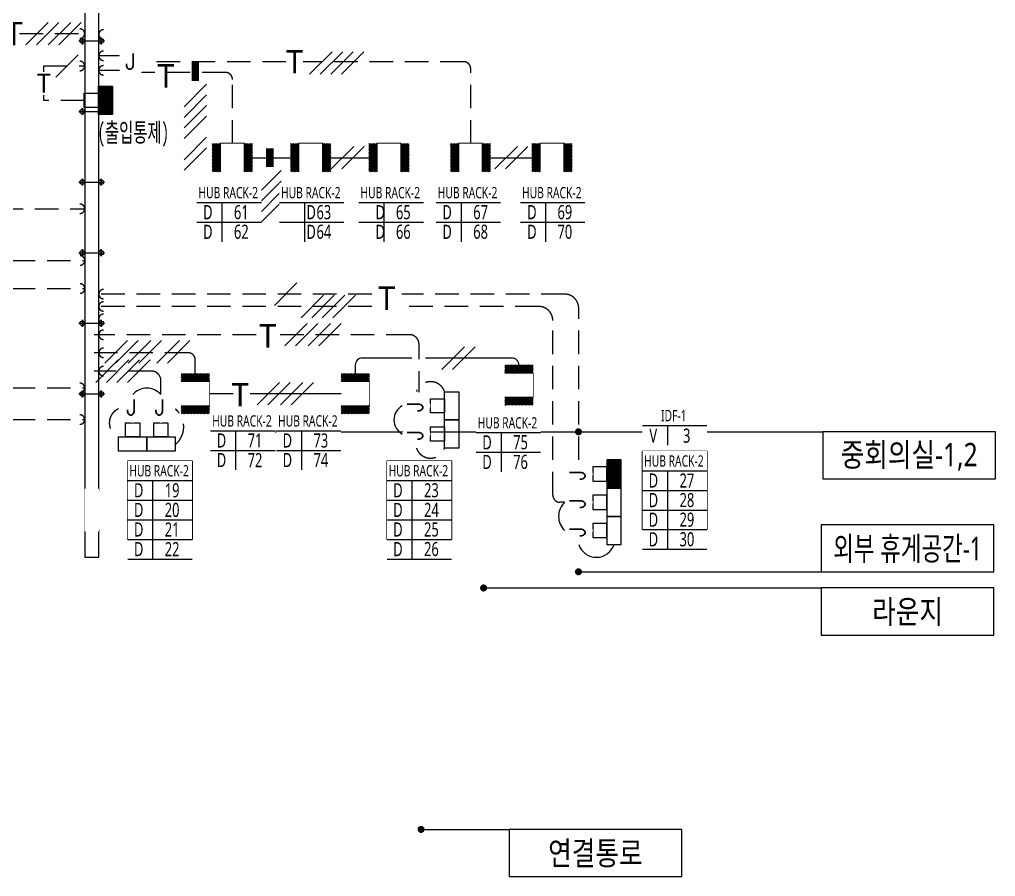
# Model space of a CAD drawing. Header units: millimetres. Extents: x -168200 to 336400, y -118800 to 0.
# Drawn here: x 268315 to 289056, y -81988 to -63780 of the extents above; entities that cross this region are included whole.
import ezdxf
from ezdxf.enums import TextEntityAlignment as Align

# ---------------------------------------------------------------- set-up
doc = ezdxf.new("R2010")
doc.units = ezdxf.units.MM
doc.header["$LTSCALE"] = 2000
for name, pattern in [('DASHDOT3', [1.5, 1, -0.25, 0, -0.25]), ('E6', [10, 6, -1, 0.5, -1, 0.5, -1]), ('HIDDEN', [0.375, 0.25, -0.125])]:
    doc.linetypes.add(name, pattern=pattern)
for name, color, linetype in [('3-통신선번장', 40, 'E6'), ('3-통신선번장(D)', 240, 'Continuous'), ('3131$0$SYM', 3, 'Continuous'), ('elec-box', 6, 'Continuous'), ('S', 4, 'Continuous'), ('S2', 4, 'HIDDEN'), ('S3', 4, 'DASHDOT3'), ('SYM', 3, 'Continuous'), ('TRAY', 3, 'Continuous'), ('TRAY1', 3, 'Continuous'), ('ztemper', 7, 'Continuous')]:
    doc.layers.add(name, color=color, linetype=linetype)
doc.styles.add('$0$스타일1', font='malgun.ttf')
doc.styles.add('ELEC', font='malgun.ttf')
doc.styles.add('GHS', font='malgun.ttf')
doc.styles.add('ROMANS', font='romans.shx', dxfattribs={"height": 10})
doc.styles.add('굴림체', font='')
doc.styles.get('굴림체').set_extended_font_data('GulimChe')
doc.dimstyles.new('DIM-QD 1', dxfattribs={"dimtxt": 3, "dimasz": 1.5, "dimexe": 1, "dimexo": 0, "dimgap": 1, "dimtad": 1, "dimdec": 3, "dimdsep": 46, "dimlunit": 6, "dimtxsty": '$0$스타일1', "dimblk1": 'ARCHTICK', "dimblk2": 'ARCHTICK', "dimsah": 1, "dimcen": 0, "dimclrd": 256, "dimclre": 256, "dimclrt": 3, "dimazin": 2, "dimtfac": 1, "dimtdec": 3, "dimtix": 1, "dimtmove": 2, "dimatfit": 3, "dimldrblk": 'ARCHTICK', "dimfxl": 1, "dimtolj": 1, "dimtzin": 0, "dimarcsym": 0})
pattern_1 = [(135, (326217.446, -355708.191), (-11.22532015, -11.22532015), [])]

# ---------------------------------------------------------------- blocks, each defined once
blk = doc.blocks.new('zw$9B4E')
at = {"layer": 'SYM'}
blk.add_line((-150, -400), (150, -400), dxfattribs=at)
blk.add_wipeout([(-250, -50), (-250, -400), (250, -400), (250, -50)]).dxf.layer = 'SYM'
h = blk.add_hatch(dxfattribs=at)
h.set_pattern_fill('ANSI31', color=256, scale=100, style=0)
h.set_pattern_definition([(45, (0, 0), (-8.83883, 8.83883), [])])
h.paths.add_polyline_path([(-250, -400), (-250, -50), (-150, -50), (-150, -400)])
h.paths.add_polyline_path([(250, -400), (250, -50), (150, -50), (150, -400)])
for p, q in [((-150, -50), (-150, -400)), ((150, -400), (150, -50))]:
    blk.add_line(p, q, dxfattribs=at)
blk = doc.blocks.new('D24')
at = {"layer": 'SYM'}
for points in [[(-62.5, 250), (-62.5, 125), (62.5, 125), (62.5, 250)], [(-125, 125), (-125, 0), (125, 0), (125, 125)]]:
    blk.add_lwpolyline(points, close=True, dxfattribs=at)
blk = doc.blocks.new('_ARCHTICK')
at = {"color": 0, "linetype": 'ByBlock', "const_width": 0.15}
blk.add_lwpolyline([(-0.5, -0.5), (0.5, 0.5)], dxfattribs=at)
blk = doc.blocks.new('E18')
blk.add_wipeout([(1.5, 0), (1.3, 0.75), (0.75, 1.3), (0, 1.5), (-0.75, 1.3), (-1.3, 0.75), (-1.5, 0), (-1.3, -0.75), (-0.75, -1.3), (0, -1.5), (0.75, -1.3), (1.3, -0.75)]).dxf.layer = 'SYM'
at = {"layer": 'SYM', "style": 'ROMANS'}
blk.add_text('J', height=1.65, dxfattribs=at).set_placement((-0.69, -0.67))
blk = doc.blocks.new('A$C694b679a')
at = {"layer": 'SYM'}
h = blk.add_hatch(dxfattribs=at)
h.set_pattern_fill('ANSI31', color=256, scale=5, angle=90, style=0)
h.set_pattern_definition([(135, (45117.446, -281970.642), (-11.22532015, -11.22532015), [])])
h.paths.add_polyline_path([(0, 0), (-300, 0), (-300, 600), (0, 600)])
h = blk.add_hatch(dxfattribs=at)
h.set_pattern_fill('ANSI31', color=256, scale=5, angle=90, style=0)
h.set_pattern_definition([(135, (45117.446, -281970.642), (-11.22532015, -11.22532015), [])])
h.paths.add_polyline_path([(0, 0), (-300, 0), (-300, 600), (0, 600)])
at = {"layer": 'SYM', "xscale": -2.400000154972076, "yscale": 2.400000154972076, "zscale": 2.400000154972076, "rotation": 270}
blk.add_blockref('D24', (-300, 300), dxfattribs=at)
blk.add_blockref('D24', (-300, 300), dxfattribs=at)
blk = doc.blocks.new('A$C5ef70864')
at = {"layer": '3-통신선번장', "linetype": 'Continuous'}
blk.add_lwpolyline([(-883, 695), (1399, 695), (1399, -2084), (-883, -2084)], close=True, dxfattribs=at)
at = {"linetype": 'Continuous'}
blk.add_wipeout([(-883, 695), (-883, -2779), (1399, -2779), (1399, 695)], dxfattribs=at).dxf.layer = '3-통신선번장'
at = {"layer": '3-통신선번장', "linetype": 'Continuous'}
for points in [[(-883, 0), (1399, 0)], [(0, 0), (0, -2779)], [(-883, -695), (1399, -695)], [(-883, -1389), (1399, -1389)], [(-883, -2084), (1399, -2084)], [(-883, -2084), (1399, -2084)], [(-883, -2779), (1399, -2779)], [(-883, -2779), (1399, -2779)]]:
    blk.add_lwpolyline(points, dxfattribs=at)
at = {"layer": '3-통신선번장', "linetype": 'Continuous', "style": 'ELEC', "width": 0.7}
blk.add_text('HUB RACK-2', height=400, dxfattribs=at).set_placement((228, 348), align=Align.MIDDLE)
blk = doc.blocks.new('A$Cf730dfe0')
at = {"linetype": 'Continuous'}
blk.add_wipeout([(-2282, 2084), (-2282, 0), (0, 0), (0, 2084)], dxfattribs=at).dxf.layer = '3-통신선번장'
at = {"layer": '3-통신선번장', "linetype": 'Continuous'}
for points in [[(-2282, 1389), (0, 1389)], [(-1399, 1389), (-1399, 0)], [(-2282, 695), (0, 695)]]:
    blk.add_lwpolyline(points, dxfattribs=at)
at = {"layer": '3-통신선번장', "linetype": 'Continuous', "style": 'ELEC', "width": 0.7}
blk.add_text('HUB RACK-2', height=400, dxfattribs=at).set_placement((-1171, 1737), align=Align.MIDDLE)
blk = doc.blocks.new('A$C8fc500bb')
at = {"linetype": 'Continuous'}
blk.add_wipeout([(-2282, 695), (-2282, -695), (0, -695), (0, 695)], dxfattribs=at).dxf.layer = '3-통신선번장'
at = {"layer": '3-통신선번장', "linetype": 'Continuous'}
for points in [[(-2282, 0), (0, 0)], [(-1399, 0), (-1399, -695)]]:
    blk.add_lwpolyline(points, dxfattribs=at)
at = {"layer": '3-통신선번장', "linetype": 'Continuous', "style": 'ELEC', "width": 0.7}
blk.add_text('IDF-1', height=400, dxfattribs=at).set_placement((-1171, 348), align=Align.MIDDLE)

msp = doc.modelspace()

# ---------------------------------------------------------------- hatches: boundary and pattern name
at = {"layer": 'SYM'}
h = msp.add_hatch(dxfattribs=at)
h.set_pattern_fill('ANSI31', color=256, scale=5, angle=90, style=0)
h.set_pattern_definition(pattern_1)
h.paths.add_polyline_path([(281100, -73737.5), (280800, -73737.5), (280800, -73137.5), (281100, -73137.5)])
h = msp.add_hatch(dxfattribs=at)
h.set_pattern_fill('ANSI31', color=256, scale=5, angle=90, style=0)
h.set_pattern_definition(pattern_1)
h.paths.add_polyline_path([(281100, -73737.5), (280800, -73737.5), (280800, -73137.5), (281100, -73137.5)])

# ---------------------------------------------------------------- linework, layer by layer
at = {"layer": '3131$0$SYM', "color": 6}
for points in [[(272051, -64685.8, 160, 160, 0), (272051, -65085.8, 0, 0, 0), (272051, -66975.7, 0, 0, 0)], [(273636.6, -66515.8, 160, 160, 0), (273636.6, -66915.8, 0, 0, 0), (273636.6, -68207.9, 0, 0, 0)]]:
    msp.add_lwpolyline(points, format="xyseb", dxfattribs=at)
at = {"layer": 'S'}
msp.add_lwpolyline([(270437.8, -64550.6), (270000, -64550.6)], dxfattribs=at)
at = {"layer": 'S2'}
for p, q in [((268315.8, -64079.3), (269800, -64079.3)), ((270446.7, -64859.6), (270000, -64859.6)), ((266391.5, -67800), (269700, -67800)), ((268150, -68900), (269702.4, -68900)), ((268150, -69494.5), (269702.4, -69494.5)), ((275802.1, -69615), (269900, -69615)), ((275802.1, -69876.6), (269900, -69876.6)), ((273343.1, -70477.5), (269900, -70477.5)), ((276605.2, -70477.5), (273672.6, -70477.5)), ((276805.2, -71750), (276805.2, -70677.5)), ((271119.8, -71250.8), (269900, -71250.8)), ((271319.8, -71750), (271319.8, -71450.8))]:
    msp.add_line(p, q, dxfattribs=at)
for points in [[(273976.1, -64675.6), (270990.9, -64675.6)], [(268832.1, -64893.2), (268832.1, -64766.9), (269700, -64766.9)], [(269690, -65497.1), (268832.1, -65497.1), (268832.1, -65389.8)], [(268150, -71606.6), (269700, -71606.6)], [(268150, -72280), (269700, -72280)]]:
    msp.add_lwpolyline(points, dxfattribs=at)
for centre, radius, start, end in [((269600, -64079.3), 100, 270, 90), ((270100, -64095.8), 100, 90, 270), ((270100, -64550.6), 100, 90, 270), ((269600, -64766.9), 100, 270, 90), ((270100, -64859.6), 100, 90, 270), ((269600, -67800), 100, 270, 90), ((269602.4, -68900), 100, 270, 90), ((269602.4, -69494.5), 100, 270, 90), ((270100, -69615), 100, 90, 270), ((270100, -69876.6), 100, 90, 270), ((270100, -70138.3), 100, 90, 270), ((270100, -70477.5), 100, 90, 270), ((276605.2, -70677.5), 200, 0, 90), ((270100, -70860.7), 100, 90, 270), ((270100, -71250.8), 100, 90, 270), ((271119.8, -71450.8), 200, 0, 90), ((269600, -71606.6), 100, 270, 90), ((277050, -71793.2), 318.1, 19.41029, 160.58972), ((269600, -72280), 100, 270, 90), ((270549.9, -72350), 327, 113.44389, 246.55611)]:
    msp.add_arc(centre, radius, start, end, dxfattribs=at)
at = {"layer": 'SYM'}
for p, q in [((268924.9, -63840.6), (268447.6, -64317.9)), ((269149.9, -63840.6), (268672.6, -64317.9)), ((269402, -63840.6), (268924.7, -64317.9)), ((269627, -63840.6), (269149.7, -64317.9)), ((274958.4, -64463.5), (274481.1, -64940.8)), ((275183.4, -64463.5), (274706.1, -64940.8)), ((275408.4, -64463.5), (274931.1, -64940.8)), ((275633.4, -64463.5), (275156.1, -64940.8)), ((269564.1, -64528.2), (269086.8, -65005.5)), ((271812.4, -65633.4), (272289.7, -65156.1)), ((271812.4, -65858.4), (272289.7, -65381.1)), ((271812.4, -66083.4), (272289.7, -65606.1)), ((271812.4, -66308.4), (272289.7, -65831.1)), ((271812.4, -66758.4), (272289.7, -66281.1)), ((271812.4, -66983.4), (272289.7, -66506.1)), ((273398, -67463.4), (273875.3, -66986.1)), ((273398, -67688.4), (273875.3, -67211.1)), ((273398, -67913.4), (273875.3, -67436.1)), ((273398, -68138.4), (273875.3, -67661.1)), ((274209.7, -69376.3), (273732.4, -69853.6)), ((274777.1, -69638), (274299.8, -70115.3)), ((275002.1, -69638), (274524.8, -70115.3)), ((275227.1, -69638), (274749.8, -70115.3)), ((275452.1, -69638), (274974.8, -70115.3)), ((274431.6, -70238.8), (273954.3, -70716.1)), ((274656.6, -70238.8), (274179.3, -70716.1)), ((274927.2, -70238.8), (274449.9, -70716.1)), ((275152.2, -70238.8), (274674.9, -70716.1)), ((270608.6, -70600.8), (270131.3, -71078.1)), ((270833.6, -70600.8), (270356.3, -71078.1)), ((271104.2, -70600.8), (270626.9, -71078.1)), ((271329.2, -70600.8), (270851.9, -71078.1)), ((271712.8, -70600.8), (271235.5, -71078.1)), ((271937.8, -70600.8), (271460.5, -71078.1)), ((277770.3, -70735.8), (277293, -71213.1)), ((277995.3, -70735.8), (277518, -71213.1)), ((270413.6, -71012.2), (269936.4, -71489.5)), ((270638.6, -71012.2), (270161.4, -71489.5)), ((270863.6, -71012.2), (270386.4, -71489.5)), ((271088.6, -71012.2), (270611.4, -71489.5)), ((273843.6, -71490.2), (273366.3, -71967.5)), ((274068.6, -71490.2), (273591.3, -71967.5)), ((274339.2, -71490.2), (273861.9, -71967.5)), ((274564.2, -71490.2), (274086.9, -71967.5))]:
    msp.add_line(p, q, dxfattribs=at)
at = {"layer": 'TRAY'}
for p, q in [((269700, -61575), (269700, -75201.9)), ((270000, -75201.9), (270000, -61575)), ((269700, -75201.9), (270000, -75201.9))]:
    msp.add_line(p, q, dxfattribs=at)
at = {"layer": 'TRAY1', "color": 6}
for points in [[(269576.5, -64234.6), (269600, -64234.6), (269603.3, -64216.6), (269614.3, -64199.6), (269632.8, -64187.6), (269650, -64184.6), (269650, -64161.4), (269650, -64184.6), (269668.8, -64188.3), (269686.2, -64200.1), (269696.7, -64216.8), (269700, -64234.6), (269695.7, -64254.9), (269685.5, -64269.8), (269670.6, -64280.2), (269650, -64284.6), (269650, -64307.8), (269650, -64284.6), (269630, -64280.4), (269614.1, -64269.4), (269603.4, -64252.6), (269600, -64234.6), (269650, -64234.6), (269650, -64184.6), (269650, -64284.6), (269650, -64234.6), (269650, -64234.6), (270050, -64234.6), (270050, -64284.6), (270050, -64184.6), (270050, -64234.6), (270100, -64234.6), (270096.6, -64252.6), (270085.9, -64269.4), (270070, -64280.4), (270050, -64284.6), (270050, -64307.8), (270050, -64284.6), (270029.4, -64280.2), (270014.5, -64269.8), (270004.3, -64254.9), (270000, -64234.6), (270003.3, -64216.8), (270013.8, -64200.1), (270031.2, -64188.3), (270050, -64184.6), (270050, -64161.4), (270050, -64184.6), (270067.2, -64187.6), (270085.7, -64199.6), (270096.7, -64216.6), (270100, -64234.6), (270123.5, -64234.6)], [(269576.5, -64234.6), (269600, -64234.6), (269603.3, -64216.6), (269614.3, -64199.6), (269632.8, -64187.6), (269650, -64184.6), (269650, -64161.4), (269650, -64184.6), (269668.8, -64188.3), (269686.2, -64200.1), (269696.7, -64216.8), (269700, -64234.6), (269695.7, -64254.9), (269685.5, -64269.8), (269670.6, -64280.2), (269650, -64284.6), (269650, -64307.8), (269650, -64284.6), (269630, -64280.4), (269614.1, -64269.4), (269603.4, -64252.6), (269600, -64234.6), (269650, -64234.6), (269650, -64184.6), (269650, -64284.6), (269650, -64234.6), (269650, -64234.6), (270050, -64234.6), (270050, -64284.6), (270050, -64184.6), (270050, -64234.6), (270100, -64234.6), (270096.6, -64252.6), (270085.9, -64269.4), (270070, -64280.4), (270050, -64284.6), (270050, -64307.8), (270050, -64284.6), (270029.4, -64280.2), (270014.5, -64269.8), (270004.3, -64254.9), (270000, -64234.6), (270003.3, -64216.8), (270013.8, -64200.1), (270031.2, -64188.3), (270050, -64184.6), (270050, -64161.4), (270050, -64184.6), (270067.2, -64187.6), (270085.7, -64199.6), (270096.7, -64216.6), (270100, -64234.6), (270123.5, -64234.6)], [(269576.5, -65734.6), (269600, -65734.6), (269603.3, -65716.6), (269614.3, -65699.6), (269632.8, -65687.6), (269650, -65684.6), (269650, -65661.4), (269650, -65684.6), (269668.8, -65688.3), (269686.2, -65700.1), (269696.7, -65716.8), (269700, -65734.6), (269695.7, -65754.9), (269685.5, -65769.8), (269670.6, -65780.2), (269650, -65784.6), (269650, -65807.8), (269650, -65784.6), (269630, -65780.4), (269614.1, -65769.4), (269603.4, -65752.6), (269600, -65734.6), (269650, -65734.6), (269650, -65684.6), (269650, -65784.6), (269650, -65734.6), (269650, -65734.6), (270050, -65734.6), (270050, -65784.6), (270050, -65684.6), (270050, -65734.6), (270100, -65734.6), (270096.6, -65752.6), (270085.9, -65769.4), (270070, -65780.4), (270050, -65784.6), (270050, -65807.8), (270050, -65784.6), (270029.4, -65780.2), (270014.5, -65769.8), (270004.3, -65754.9), (270000, -65734.6), (270003.3, -65716.8), (270013.8, -65700.1), (270031.2, -65688.3), (270050, -65684.6), (270050, -65661.4), (270050, -65684.6), (270067.2, -65687.6), (270085.7, -65699.6), (270096.7, -65716.6), (270100, -65734.6), (270123.5, -65734.6)], [(269576.5, -65734.6), (269600, -65734.6), (269603.3, -65716.6), (269614.3, -65699.6), (269632.8, -65687.6), (269650, -65684.6), (269650, -65661.4), (269650, -65684.6), (269668.8, -65688.3), (269686.2, -65700.1), (269696.7, -65716.8), (269700, -65734.6), (269695.7, -65754.9), (269685.5, -65769.8), (269670.6, -65780.2), (269650, -65784.6), (269650, -65807.8), (269650, -65784.6), (269630, -65780.4), (269614.1, -65769.4), (269603.4, -65752.6), (269600, -65734.6), (269650, -65734.6), (269650, -65684.6), (269650, -65784.6), (269650, -65734.6), (269650, -65734.6), (270050, -65734.6), (270050, -65784.6), (270050, -65684.6), (270050, -65734.6), (270100, -65734.6), (270096.6, -65752.6), (270085.9, -65769.4), (270070, -65780.4), (270050, -65784.6), (270050, -65807.8), (270050, -65784.6), (270029.4, -65780.2), (270014.5, -65769.8), (270004.3, -65754.9), (270000, -65734.6), (270003.3, -65716.8), (270013.8, -65700.1), (270031.2, -65688.3), (270050, -65684.6), (270050, -65661.4), (270050, -65684.6), (270067.2, -65687.6), (270085.7, -65699.6), (270096.7, -65716.6), (270100, -65734.6), (270123.5, -65734.6)], [(269576.5, -67234.6), (269600, -67234.6), (269603.3, -67216.6), (269614.3, -67199.6), (269632.8, -67187.6), (269650, -67184.6), (269650, -67161.4), (269650, -67184.6), (269668.8, -67188.3), (269686.2, -67200.1), (269696.7, -67216.8), (269700, -67234.6), (269695.7, -67254.9), (269685.5, -67269.8), (269670.6, -67280.2), (269650, -67284.6), (269650, -67307.8), (269650, -67284.6), (269630, -67280.4), (269614.1, -67269.4), (269603.4, -67252.6), (269600, -67234.6), (269650, -67234.6), (269650, -67184.6), (269650, -67284.6), (269650, -67234.6), (269650, -67234.6), (270050, -67234.6), (270050, -67284.6), (270050, -67184.6), (270050, -67234.6), (270100, -67234.6), (270096.6, -67252.6), (270085.9, -67269.4), (270070, -67280.4), (270050, -67284.6), (270050, -67307.8), (270050, -67284.6), (270029.4, -67280.2), (270014.5, -67269.8), (270004.3, -67254.9), (270000, -67234.6), (270003.3, -67216.8), (270013.8, -67200.1), (270031.2, -67188.3), (270050, -67184.6), (270050, -67161.4), (270050, -67184.6), (270067.2, -67187.6), (270085.7, -67199.6), (270096.7, -67216.6), (270100, -67234.6), (270123.5, -67234.6)], [(269576.5, -67234.6), (269600, -67234.6), (269603.3, -67216.6), (269614.3, -67199.6), (269632.8, -67187.6), (269650, -67184.6), (269650, -67161.4), (269650, -67184.6), (269668.8, -67188.3), (269686.2, -67200.1), (269696.7, -67216.8), (269700, -67234.6), (269695.7, -67254.9), (269685.5, -67269.8), (269670.6, -67280.2), (269650, -67284.6), (269650, -67307.8), (269650, -67284.6), (269630, -67280.4), (269614.1, -67269.4), (269603.4, -67252.6), (269600, -67234.6), (269650, -67234.6), (269650, -67184.6), (269650, -67284.6), (269650, -67234.6), (269650, -67234.6), (270050, -67234.6), (270050, -67284.6), (270050, -67184.6), (270050, -67234.6), (270100, -67234.6), (270096.6, -67252.6), (270085.9, -67269.4), (270070, -67280.4), (270050, -67284.6), (270050, -67307.8), (270050, -67284.6), (270029.4, -67280.2), (270014.5, -67269.8), (270004.3, -67254.9), (270000, -67234.6), (270003.3, -67216.8), (270013.8, -67200.1), (270031.2, -67188.3), (270050, -67184.6), (270050, -67161.4), (270050, -67184.6), (270067.2, -67187.6), (270085.7, -67199.6), (270096.7, -67216.6), (270100, -67234.6), (270123.5, -67234.6)], [(269576.5, -68734.6), (269600, -68734.6), (269603.3, -68716.6), (269614.3, -68699.6), (269632.8, -68687.6), (269650, -68684.6), (269650, -68661.4), (269650, -68684.6), (269668.8, -68688.3), (269686.2, -68700.1), (269696.7, -68716.8), (269700, -68734.6), (269695.7, -68754.9), (269685.5, -68769.8), (269670.6, -68780.2), (269650, -68784.6), (269650, -68807.8), (269650, -68784.6), (269630, -68780.4), (269614.1, -68769.4), (269603.4, -68752.6), (269600, -68734.6), (269650, -68734.6), (269650, -68684.6), (269650, -68784.6), (269650, -68734.6), (269650, -68734.6), (270050, -68734.6), (270050, -68784.6), (270050, -68684.6), (270050, -68734.6), (270100, -68734.6), (270096.6, -68752.6), (270085.9, -68769.4), (270070, -68780.4), (270050, -68784.6), (270050, -68807.8), (270050, -68784.6), (270029.4, -68780.2), (270014.5, -68769.8), (270004.3, -68754.9), (270000, -68734.6), (270003.3, -68716.8), (270013.8, -68700.1), (270031.2, -68688.3), (270050, -68684.6), (270050, -68661.4), (270050, -68684.6), (270067.2, -68687.6), (270085.7, -68699.6), (270096.7, -68716.6), (270100, -68734.6), (270123.5, -68734.6)], [(269576.5, -68734.6), (269600, -68734.6), (269603.3, -68716.6), (269614.3, -68699.6), (269632.8, -68687.6), (269650, -68684.6), (269650, -68661.4), (269650, -68684.6), (269668.8, -68688.3), (269686.2, -68700.1), (269696.7, -68716.8), (269700, -68734.6), (269695.7, -68754.9), (269685.5, -68769.8), (269670.6, -68780.2), (269650, -68784.6), (269650, -68807.8), (269650, -68784.6), (269630, -68780.4), (269614.1, -68769.4), (269603.4, -68752.6), (269600, -68734.6), (269650, -68734.6), (269650, -68684.6), (269650, -68784.6), (269650, -68734.6), (269650, -68734.6), (270050, -68734.6), (270050, -68784.6), (270050, -68684.6), (270050, -68734.6), (270100, -68734.6), (270096.6, -68752.6), (270085.9, -68769.4), (270070, -68780.4), (270050, -68784.6), (270050, -68807.8), (270050, -68784.6), (270029.4, -68780.2), (270014.5, -68769.8), (270004.3, -68754.9), (270000, -68734.6), (270003.3, -68716.8), (270013.8, -68700.1), (270031.2, -68688.3), (270050, -68684.6), (270050, -68661.4), (270050, -68684.6), (270067.2, -68687.6), (270085.7, -68699.6), (270096.7, -68716.6), (270100, -68734.6), (270123.5, -68734.6)], [(269576.5, -70234.6), (269600, -70234.6), (269603.3, -70216.6), (269614.3, -70199.6), (269632.8, -70187.6), (269650, -70184.6), (269650, -70161.4), (269650, -70184.6), (269668.8, -70188.3), (269686.2, -70200.1), (269696.7, -70216.8), (269700, -70234.6), (269695.7, -70254.9), (269685.5, -70269.8), (269670.6, -70280.2), (269650, -70284.6), (269650, -70307.8), (269650, -70284.6), (269630, -70280.4), (269614.1, -70269.4), (269603.4, -70252.6), (269600, -70234.6), (269650, -70234.6), (269650, -70184.6), (269650, -70284.6), (269650, -70234.6), (269650, -70234.6), (270050, -70234.6), (270050, -70284.6), (270050, -70184.6), (270050, -70234.6), (270100, -70234.6), (270096.6, -70252.6), (270085.9, -70269.4), (270070, -70280.4), (270050, -70284.6), (270050, -70307.8), (270050, -70284.6), (270029.4, -70280.2), (270014.5, -70269.8), (270004.3, -70254.9), (270000, -70234.6), (270003.3, -70216.8), (270013.8, -70200.1), (270031.2, -70188.3), (270050, -70184.6), (270050, -70161.4), (270050, -70184.6), (270067.2, -70187.6), (270085.7, -70199.6), (270096.7, -70216.6), (270100, -70234.6), (270123.5, -70234.6)], [(269576.5, -70234.6), (269600, -70234.6), (269603.3, -70216.6), (269614.3, -70199.6), (269632.8, -70187.6), (269650, -70184.6), (269650, -70161.4), (269650, -70184.6), (269668.8, -70188.3), (269686.2, -70200.1), (269696.7, -70216.8), (269700, -70234.6), (269695.7, -70254.9), (269685.5, -70269.8), (269670.6, -70280.2), (269650, -70284.6), (269650, -70307.8), (269650, -70284.6), (269630, -70280.4), (269614.1, -70269.4), (269603.4, -70252.6), (269600, -70234.6), (269650, -70234.6), (269650, -70184.6), (269650, -70284.6), (269650, -70234.6), (269650, -70234.6), (270050, -70234.6), (270050, -70284.6), (270050, -70184.6), (270050, -70234.6), (270100, -70234.6), (270096.6, -70252.6), (270085.9, -70269.4), (270070, -70280.4), (270050, -70284.6), (270050, -70307.8), (270050, -70284.6), (270029.4, -70280.2), (270014.5, -70269.8), (270004.3, -70254.9), (270000, -70234.6), (270003.3, -70216.8), (270013.8, -70200.1), (270031.2, -70188.3), (270050, -70184.6), (270050, -70161.4), (270050, -70184.6), (270067.2, -70187.6), (270085.7, -70199.6), (270096.7, -70216.6), (270100, -70234.6), (270123.5, -70234.6)], [(269576.5, -71734.6), (269600, -71734.6), (269603.3, -71716.6), (269614.3, -71699.6), (269632.8, -71687.6), (269650, -71684.6), (269650, -71661.4), (269650, -71684.6), (269668.8, -71688.3), (269686.2, -71700.1), (269696.7, -71716.8), (269700, -71734.6), (269695.7, -71754.9), (269685.5, -71769.8), (269670.6, -71780.2), (269650, -71784.6), (269650, -71807.8), (269650, -71784.6), (269630, -71780.4), (269614.1, -71769.4), (269603.4, -71752.6), (269600, -71734.6), (269650, -71734.6), (269650, -71684.6), (269650, -71784.6), (269650, -71734.6), (269650, -71734.6), (270050, -71734.6), (270050, -71784.6), (270050, -71684.6), (270050, -71734.6), (270100, -71734.6), (270096.6, -71752.6), (270085.9, -71769.4), (270070, -71780.4), (270050, -71784.6), (270050, -71807.8), (270050, -71784.6), (270029.4, -71780.2), (270014.5, -71769.8), (270004.3, -71754.9), (270000, -71734.6), (270003.3, -71716.8), (270013.8, -71700.1), (270031.2, -71688.3), (270050, -71684.6), (270050, -71661.4), (270050, -71684.6), (270067.2, -71687.6), (270085.7, -71699.6), (270096.7, -71716.6), (270100, -71734.6), (270123.5, -71734.6)], [(269576.5, -71734.6), (269600, -71734.6), (269603.3, -71716.6), (269614.3, -71699.6), (269632.8, -71687.6), (269650, -71684.6), (269650, -71661.4), (269650, -71684.6), (269668.8, -71688.3), (269686.2, -71700.1), (269696.7, -71716.8), (269700, -71734.6), (269695.7, -71754.9), (269685.5, -71769.8), (269670.6, -71780.2), (269650, -71784.6), (269650, -71807.8), (269650, -71784.6), (269630, -71780.4), (269614.1, -71769.4), (269603.4, -71752.6), (269600, -71734.6), (269650, -71734.6), (269650, -71684.6), (269650, -71784.6), (269650, -71734.6), (269650, -71734.6), (270050, -71734.6), (270050, -71784.6), (270050, -71684.6), (270050, -71734.6), (270100, -71734.6), (270096.6, -71752.6), (270085.9, -71769.4), (270070, -71780.4), (270050, -71784.6), (270050, -71807.8), (270050, -71784.6), (270029.4, -71780.2), (270014.5, -71769.8), (270004.3, -71754.9), (270000, -71734.6), (270003.3, -71716.8), (270013.8, -71700.1), (270031.2, -71688.3), (270050, -71684.6), (270050, -71661.4), (270050, -71684.6), (270067.2, -71687.6), (270085.7, -71699.6), (270096.7, -71716.6), (270100, -71734.6), (270123.5, -71734.6)]]:
    msp.add_lwpolyline(points, dxfattribs=at)

# ---------------------------------------------------------------- block references
at = {"layer": '3-통신선번장', "xscale": 0.6000000000000001, "yscale": 0.6000000000000001, "zscale": 0.6000000000000001}
for name, p in [('A$Cf730dfe0', (276897.4, -68500.7)), ('A$Cf730dfe0', (278539.8, -68500.7)), ('A$Cf730dfe0', (280330, -68500.7)), ('A$C5ef70864', (282085.2, -73368.2))]:
    msp.add_blockref(name, p, dxfattribs=at)
at = {"layer": 'SYM', "rotation": 180}
msp.add_blockref('A$C694b679a', (269990, -65197.1), dxfattribs=at)
at = {"layer": 'SYM', "yscale": 2.400000154972076, "zscale": 2.400000154972076, "rotation": 90}
for p, xscale in [((277650, -71987.5), -2.400000154972076), ((277650, -72587.5), -2.400000154972076), ((277650, -72587.5), -2.400000154972076), ((281100, -73437.5), 2.400000154972076), ((281100, -74037.5), 2.400000154972076), ((281100, -74037.5), 2.400000154972076), ((281100, -74637.5), 2.400000154972076)]:
    msp.add_blockref('D24', p, dxfattribs=dict(at, xscale=xscale))
at = {"layer": 'SYM', "xscale": -2.400000154972076, "yscale": 2.400000154972076, "zscale": 2.400000154972076}
for p in [(270719.8, -72950), (271319.8, -72950), (271319.8, -72950)]:
    msp.add_blockref('D24', p, dxfattribs=at)
at = {"layer": 'ztemper', "xscale": 1.713980952468305, "yscale": 1.713980952468305, "zscale": 1.713980952468305}
for p, rotation in [((272838.2, -67101.5), 180), ((274504.2, -67101.5), 180), ((276168.2, -67101.5), 180), ((277899.3, -67101), 180), ((279632.3, -67101), 180), ((278542.2, -71548.7), 89.99999999999999), ((271664.3, -71728.8), 89.99999999999999), ((275064.3, -71728.8), 89.99999999999999)]:
    msp.add_blockref('zw$9B4E', p, dxfattribs=dict(at, rotation=rotation))

# ---------------------------------------------------------------- texts
at = {"layer": 'SYM', "style": 'GHS'}
for height, p in [(500, (268200, -64079.3)), (500, (274161.7, -64675.6)), (500, (271425.7, -64977.6)), (400, (268830.7, -65130.8)), (500, (276118.9, -69701.9)), (500, (273592, -70500.4)), (500, (273004, -71751.7))]:
    msp.add_text('T', height=height, dxfattribs=at).set_placement(p, align=Align.MIDDLE_CENTER)
at = {"layer": 'SYM', "style": '굴림체', "width": 0.6}
msp.add_text('(출입통제)', height=400, dxfattribs=at).set_placement((269974.7, -66178.2), align=Align.MIDDLE_LEFT)

# ---------------------------------------------------------------- leaders
at = {"layer": 'elec-box'}
for points in [[(273462.6, -72539.4), (276820.1, -72539.4), (276852.5, -72539.4)], [(276820.1, -72539.4), (280177.5, -72539.4), (280210, -72539.4)], [(280193.8, -72539.4), (285353.8, -72539.4), (285386.3, -72539.4)], [(280193.8, -75514.1), (285353.8, -75514.1), (285386.3, -75514.1)], [(278178.8, -75858.4), (285353.8, -75858.4), (285386.3, -75858.4)], [(276849.4, -80988.4), (278750.5, -80988.4), (278783, -80988.4)]]:
    msp.add_leader(points, dimstyle='DIM-QD 1', override={"dimscale": 100, "dimasz": 1.5, "dimtad": 0, "dimclrd": 6, "dimldrblk": 'DOT'}, dxfattribs=at)

# ---------------------------------------------------------------- next in the draw order: linework, layer by layer
at = {"layer": 'S'}
for points in [[(276654.2, -70974.4), (275600, -70974.4, 0.4142136), (275450, -71124.4), (275450, -71300.2)], [(278927.9, -71120.2), (278927.9, -71124.4, 0.4142136), (278777.9, -70974.4), (276945.3, -70974.4)]]:
    msp.add_lwpolyline(points, format="xyb", dxfattribs=at)
for points in [[(272350, -71728.8), (272858.6, -71728.8)], [(273214.9, -71728.8), (275150, -71728.8)]]:
    msp.add_lwpolyline(points, dxfattribs=at)
at = {"layer": 'S2'}
for points in [[(277904.3, -66415.3), (277904.3, -64825.6, 0.4142136), (277754.3, -64675.6), (274345.3, -64675.6)], [(272843.2, -66415.8), (272843.2, -65055.5, 0.4142136), (272693.2, -64905.5), (270902.5, -64905.5)], [(272050, -71300.2), (272050, -71010.7, 0.4142136), (271900, -70860.7), (269900, -70860.7)]]:
    msp.add_lwpolyline(points, format="xyb", dxfattribs=at)
msp.add_arc((271315.2, -72432.9), 489.3, 308.74373, 51.49399, dxfattribs=at)
at = {"layer": 'S3'}
for p, q in [((273266.8, -66715.8), (274075.6, -66715.8)), ((274932.8, -66715.8), (275739.6, -66715.8)), ((278332.9, -66715.3), (279206.8, -66715.3))]:
    msp.add_line(p, q, dxfattribs=at)
at = {"layer": 'SYM'}
for p, q in [((275418, -66477.1), (274940.7, -66954.4)), ((275643, -66477.1), (275165.7, -66954.4)), ((278895.5, -66476.6), (278418.2, -66953.9)), ((279120.5, -66476.6), (278643.2, -66953.9))]:
    msp.add_line(p, q, dxfattribs=at)

# ---------------------------------------------------------------- next in the draw order: block references
at = {"layer": '3-통신선번장', "xscale": 0.6000000000000001, "yscale": 0.6000000000000001, "zscale": 0.6000000000000001}
for name, p in [('A$Cf730dfe0', (273454.1, -68500.7)), ('A$Cf730dfe0', (275207.9, -68500.7)), ('A$Cf730dfe0', (273745.1, -73351.1)), ('A$C8fc500bb', (282923.4, -72404.2))]:
    msp.add_blockref(name, p, dxfattribs=at)
at = {"layer": 'S', "xscale": 200, "yscale": 200, "zscale": 200, "rotation": 90}
for p in [(276750, -72587.5), (280200, -74037.5)]:
    msp.add_blockref('E18', p, dxfattribs=at)

# ---------------------------------------------------------------- next in the draw order: texts
at = {"layer": '3-통신선번장(D)', "linetype": 'Continuous', "style": 'ELEC', "width": 0.7}
for s, p in [('D', (275980.6, -67874.1)), ('65', (276471.9, -67872.7)), ('D', (277402.6, -67874.1)), ('67', (278114.3, -67872.7)), ('D', (279204.6, -67874.1)), ('69', (279904.5, -67872.7)), ('D', (275980.6, -68290.3)), ('66', (276471.9, -68289)), ('D', (277402.6, -68290.3)), ('68', (278114.3, -68289)), ('D', (279204.6, -68290.3)), ('70', (279904.5, -68289)), ('27', (282499.1, -73573.9)), ('D', (281787.4, -73575.2)), ('28', (282499.1, -73990.1)), ('D', (281787.4, -73991.5)), ('29', (282499.1, -74406.4)), ('D', (281787.4, -74407.8)), ('30', (282499.1, -74823.2)), ('D', (281787.4, -74824.6))]:
    msp.add_text(s, height=300, dxfattribs=at).set_placement(p, align=Align.MIDDLE)

# ---------------------------------------------------------------- next in the draw order: wipeouts: each hides what was drawn before it
at = {"color": 6}
for points in [[(285386.3, -72539.4), (289056.5, -72539.4), (289056.5, -73539.4), (285386.3, -73539.4)], [(285353.8, -74514.1), (289024, -74514.1), (289024, -75514.1), (285353.8, -75514.1)], [(285353.8, -75858.4), (289024, -75858.4), (289024, -76858.4), (285353.8, -76858.4)], [(278718, -80988.4), (282388.2, -80988.4), (282388.2, -81988.4), (278718, -81988.4)]]:
    msp.add_wipeout(points, dxfattribs=at).dxf.layer = 'elec-box'

# ---------------------------------------------------------------- next in the draw order: linework, layer by layer
at = {"layer": 'elec-box', "color": 6}
for points in [[(285386.3, -73539.4), (289056.5, -73539.4), (289056.5, -72539.4), (285386.3, -72539.4)], [(285353.8, -75514.1), (289024, -75514.1), (289024, -74514.1), (285353.8, -74514.1)], [(285353.8, -76858.4), (289024, -76858.4), (289024, -75858.4), (285353.8, -75858.4)], [(278718, -81988.4), (282388.2, -81988.4), (282388.2, -80988.4), (278718, -80988.4)]]:
    msp.add_lwpolyline(points, close=True, dxfattribs=at)
at = {"layer": 'S2'}
msp.add_arc((277050, -72781.8), 318.1, 199.41028, 340.58971, dxfattribs=at)

# ---------------------------------------------------------------- next in the draw order: block references
at = {"layer": '3-통신선번장', "xscale": 0.6000000000000001, "yscale": 0.6000000000000001, "zscale": 0.6000000000000001}
msp.add_blockref('A$Cf730dfe0', (275144.6, -73351.1), dxfattribs=at)
at = {"layer": 'S', "xscale": 200, "yscale": 200, "zscale": 200}
for p in [(270697.6, -64700.6), (271319.8, -72050)]:
    msp.add_blockref('E18', p, dxfattribs=at)
at = {"layer": 'S', "xscale": 200, "yscale": 200, "zscale": 200, "rotation": 90}
for p in [(276750, -71987.5), (280200, -74637.5)]:
    msp.add_blockref('E18', p, dxfattribs=at)
at = {"layer": 'SYM', "xscale": 2.400000154972076, "yscale": 2.400000154972076, "zscale": 2.400000154972076, "rotation": 90}
msp.add_blockref('D24', (281100, -73437.5), dxfattribs=at)

# ---------------------------------------------------------------- next in the draw order: texts
at = {"layer": '3-통신선번장(D)', "linetype": 'Continuous', "style": 'ELEC', "width": 0.7}
for s, p in [('D', (272316.9, -67874.1)), ('61', (273028.6, -67872.7)), ('D', (274512.6, -67874.1)), ('63', (274782.4, -67872.7)), ('D', (272316.9, -68290.3)), ('62', (273028.6, -68289)), ('D', (274512.6, -68290.3)), ('64', (274782.4, -68289)), ('D', (272607.9, -72724.4)), ('71', (273319.6, -72723.1)), ('V', (281783.4, -72622.9)), ('3', (282495.1, -72621.5)), ('D', (272607.9, -73140.7)), ('72', (273319.6, -73139.3))]:
    msp.add_text(s, height=300, dxfattribs=at).set_placement(p, align=Align.MIDDLE)
at = {"layer": 'elec-box', "color": 3, "style": 'GHS'}
for s, width, p in [('중회의실-1,2', 0.8, (287221.4, -73039.4)), ('외부 휴게공간-1', 0.7, (287188.9, -75014.1)), ('라운지', 0.8, (287188.9, -76358.4)), ('연결통로', 0.8, (280553.1, -81488.4))]:
    msp.add_text(s, height=500, dxfattribs=dict(at, width=width)).set_placement(p, align=Align.MIDDLE)

# ---------------------------------------------------------------- next in the draw order: linework, layer by layer
at = {"layer": 'S'}
for centre, radius, start, end in [((276616.4, -72287.5), 343, 119.01153, 240.98847), ((280575, -74808.9), 396.5, 198.93481, 341.06519)]:
    msp.add_arc(centre, radius, start, end, dxfattribs=at)

# ---------------------------------------------------------------- next in the draw order: block references
at = {"layer": 'S', "xscale": 200, "yscale": 200, "zscale": 200}
msp.add_blockref('E18', (270719.8, -72050), dxfattribs=at)
at = {"layer": 'S', "xscale": 200, "yscale": 200, "zscale": 200, "rotation": 90}
msp.add_blockref('E18', (280200, -73437.5), dxfattribs=at)

# ---------------------------------------------------------------- next in the draw order: texts
at = {"layer": '3-통신선번장(D)', "linetype": 'Continuous', "style": 'ELEC', "width": 0.7}
for s, p in [('D', (274007.4, -72724.4)), ('73', (274719.2, -72723.1)), ('D', (274007.4, -73140.7)), ('74', (274719.2, -73139.3))]:
    msp.add_text(s, height=300, dxfattribs=at).set_placement(p, align=Align.MIDDLE)

# ---------------------------------------------------------------- next in the draw order: linework, layer by layer
at = {"layer": 'S'}
msp.add_arc((271019.8, -72009.5), 396.6, 40.85478, 139.14522, dxfattribs=at)
at = {"layer": 'S2'}
for points in [[(280200, -73137.5), (280200, -69915, 0.4142136), (279900, -69615), (276437.2, -69615)], [(279900, -74037.5), (279799.2, -74037.5, -0.4142136), (279649.2, -73887.5), (279649.2, -70176.6, 0.4142136), (279349.2, -69876.6), (276437.2, -69876.6)]]:
    msp.add_lwpolyline(points, format="xyb", dxfattribs=at)

# ---------------------------------------------------------------- next in the draw order: block references
at = {"layer": '3-통신선번장', "xscale": 0.6000000000000001, "yscale": 0.6000000000000001, "zscale": 0.6000000000000001}
msp.add_blockref('A$Cf730dfe0', (279388, -73391.3), dxfattribs=at)

# ---------------------------------------------------------------- next in the draw order: wipeouts: each hides what was drawn before it
msp.add_wipeout([(279680.6, -74051.7), (270300, -74051.7), (270300, -74351.7), (279680.6, -74351.7)]).dxf.layer = 'TRAY'

# ---------------------------------------------------------------- next in the draw order: linework, layer by layer
at = {"layer": 'S'}
msp.add_arc((280186.4, -74337.5), 414.8, 133.67423, 226.32577, dxfattribs=at)

# ---------------------------------------------------------------- next in the draw order: block references
at = {"layer": '3-통신선번장', "xscale": 0.6000000000000001, "yscale": 0.6000000000000001, "zscale": 0.6000000000000001}
for p in [(271144.4, -73576.5), (276654.9, -73576.5)]:
    msp.add_blockref('A$C5ef70864', p, dxfattribs=at)

# ---------------------------------------------------------------- next in the draw order: texts
at = {"layer": '3-통신선번장(D)', "linetype": 'Continuous', "style": 'ELEC', "width": 0.7}
for s, p in [('D', (278250.8, -72764.6)), ('75', (278962.6, -72763.3)), ('D', (278250.8, -73180.9)), ('76', (278962.6, -73179.5))]:
    msp.add_text(s, height=300, dxfattribs=at).set_placement(p, align=Align.MIDDLE)

# ---------------------------------------------------------------- next in the draw order: wipeouts: each hides what was drawn before it
msp.add_wipeout([(269700, -73751.7), (269700, -74651.7), (270000, -74651.7), (270014.7, -74559), (270057.3, -74475.4), (270123.7, -74409), (270207.3, -74366.4), (270300, -74351.7), (270300, -74051.7), (270207.3, -74037), (270123.7, -73994.4), (270057.3, -73928.1), (270014.7, -73844.4), (270000, -73751.7)]).dxf.layer = 'SYM'

# ---------------------------------------------------------------- next in the draw order: texts
for s, p in [('19', (271558.3, -73782.1)), ('23', (277068.9, -73782.1)), ('D', (270846.6, -73783.5)), ('D', (276357.2, -73783.5)), ('20', (271558.3, -74198.4)), ('24', (277068.9, -74198.4)), ('D', (270846.6, -74199.8)), ('D', (276357.2, -74199.8)), ('25', (277068.9, -74614.7)), ('D', (270846.6, -74616)), ('21', (271558.3, -74614.7)), ('D', (276357.2, -74616)), ('D', (270846.6, -75032.9)), ('22', (271558.3, -75031.5)), ('D', (276357.2, -75032.9)), ('26', (277068.9, -75031.5))]:
    msp.add_text(s, height=300, dxfattribs=at).set_placement(p, align=Align.MIDDLE)

doc.saveas('drawing.dxf')
